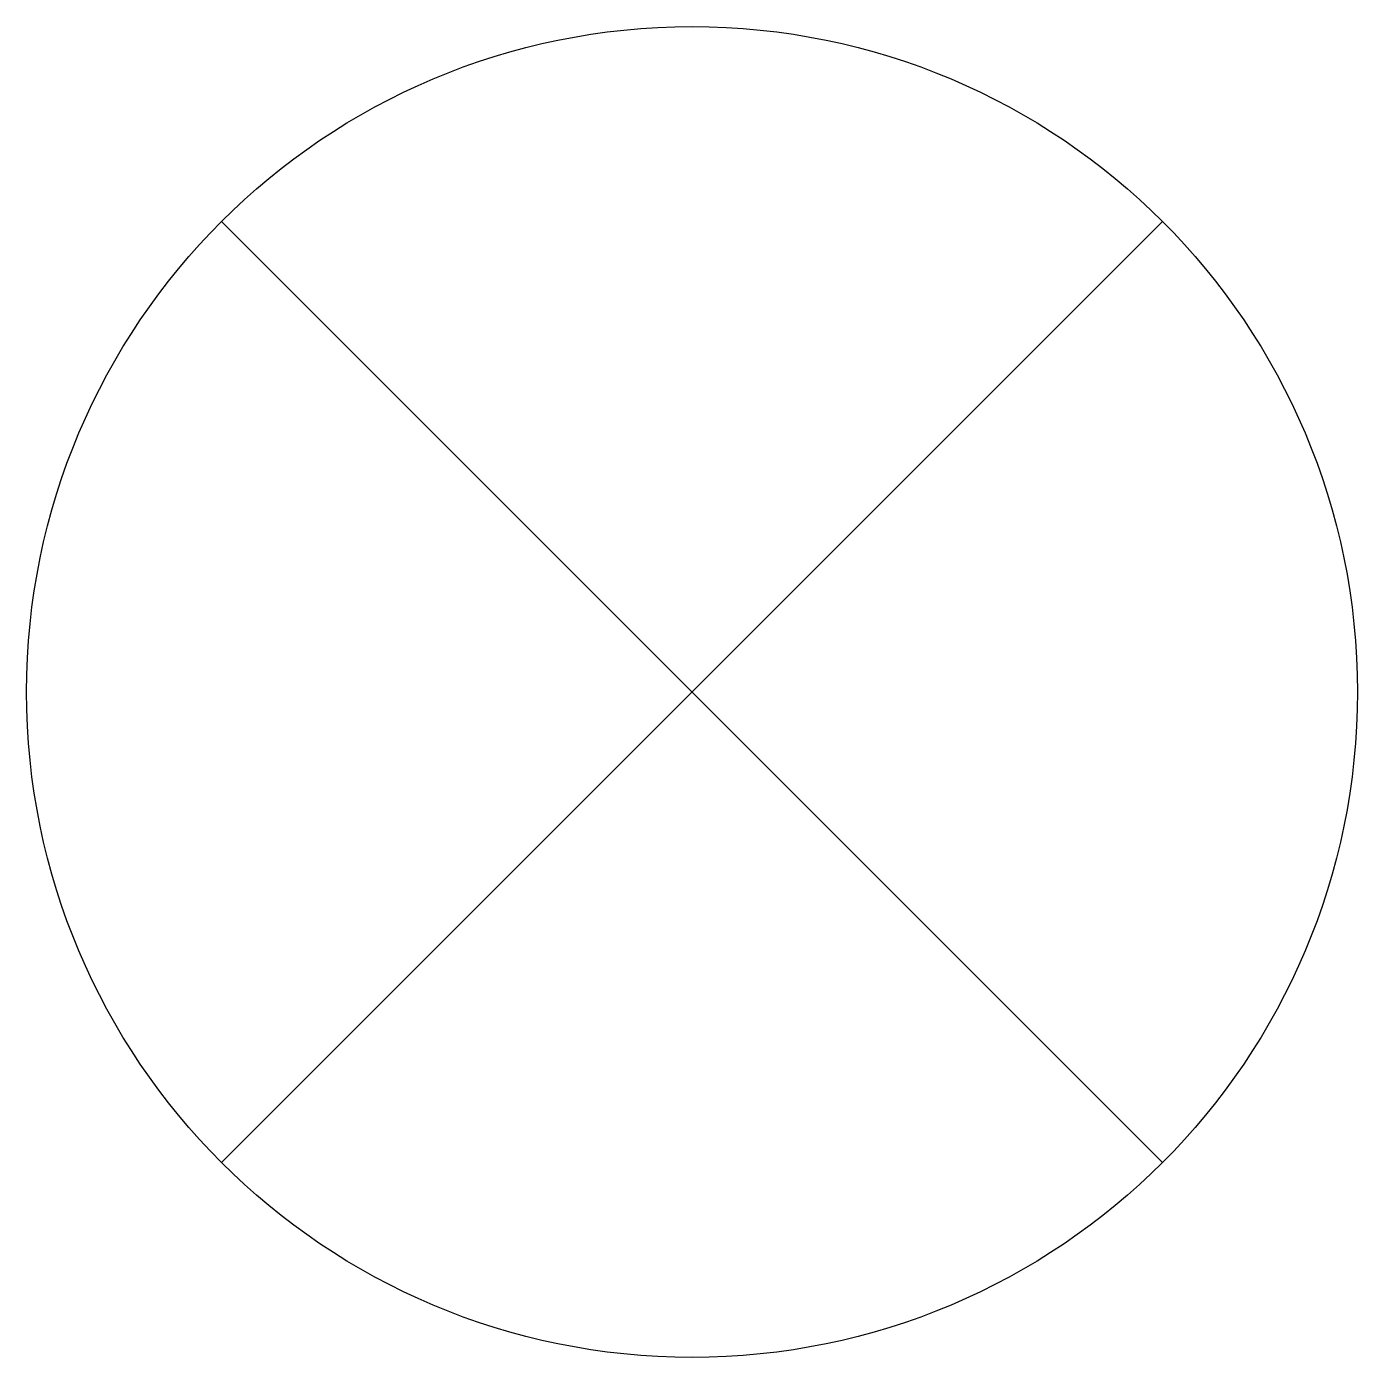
# Model space of a CAD drawing. Header units: millimetres. Extents: x 2958.07 to 2963.32, y 1497.41 to 1502.67.
import ezdxf

# ---------------------------------------------------------------- set-up
doc = ezdxf.new("R2010")
doc.units = ezdxf.units.MM
doc.layers.add('OCJ-ESQUEMAS UNIFILARES-CORREGIDOS IDO-REV.br$0$01-ELE-APARATOS', color=170, linetype='Continuous')

# ---------------------------------------------------------------- blocks, each defined once
blk = doc.blocks.new('OJO DE BUEY')
at = {"layer": 'OCJ-ESQUEMAS UNIFILARES-CORREGIDOS IDO-REV.br$0$01-ELE-APARATOS'}
for p, q in [((2943.4583, 1401.3953), (2937.367, 1407.4865)), ((2937.367, 1401.3953), (2943.4583, 1407.4865))]:
    blk.add_line(p, q, dxfattribs=at)
blk.add_circle((2940.4126, 1404.4409), 4.3072, dxfattribs=at)
blk = doc.blocks.new('ojo_de_buey')
at = {"xscale": 0.6102263681931756, "yscale": 0.6102263681931756, "zscale": 0.6102263681931756}
blk.add_blockref('OJO DE BUEY', (2040.0242, 329.8464), dxfattribs=at)

msp = doc.modelspace()

# ---------------------------------------------------------------- block references
msp.add_blockref('ojo_de_buey', (-873.6455, 313.1663))

doc.saveas('drawing.dxf')
